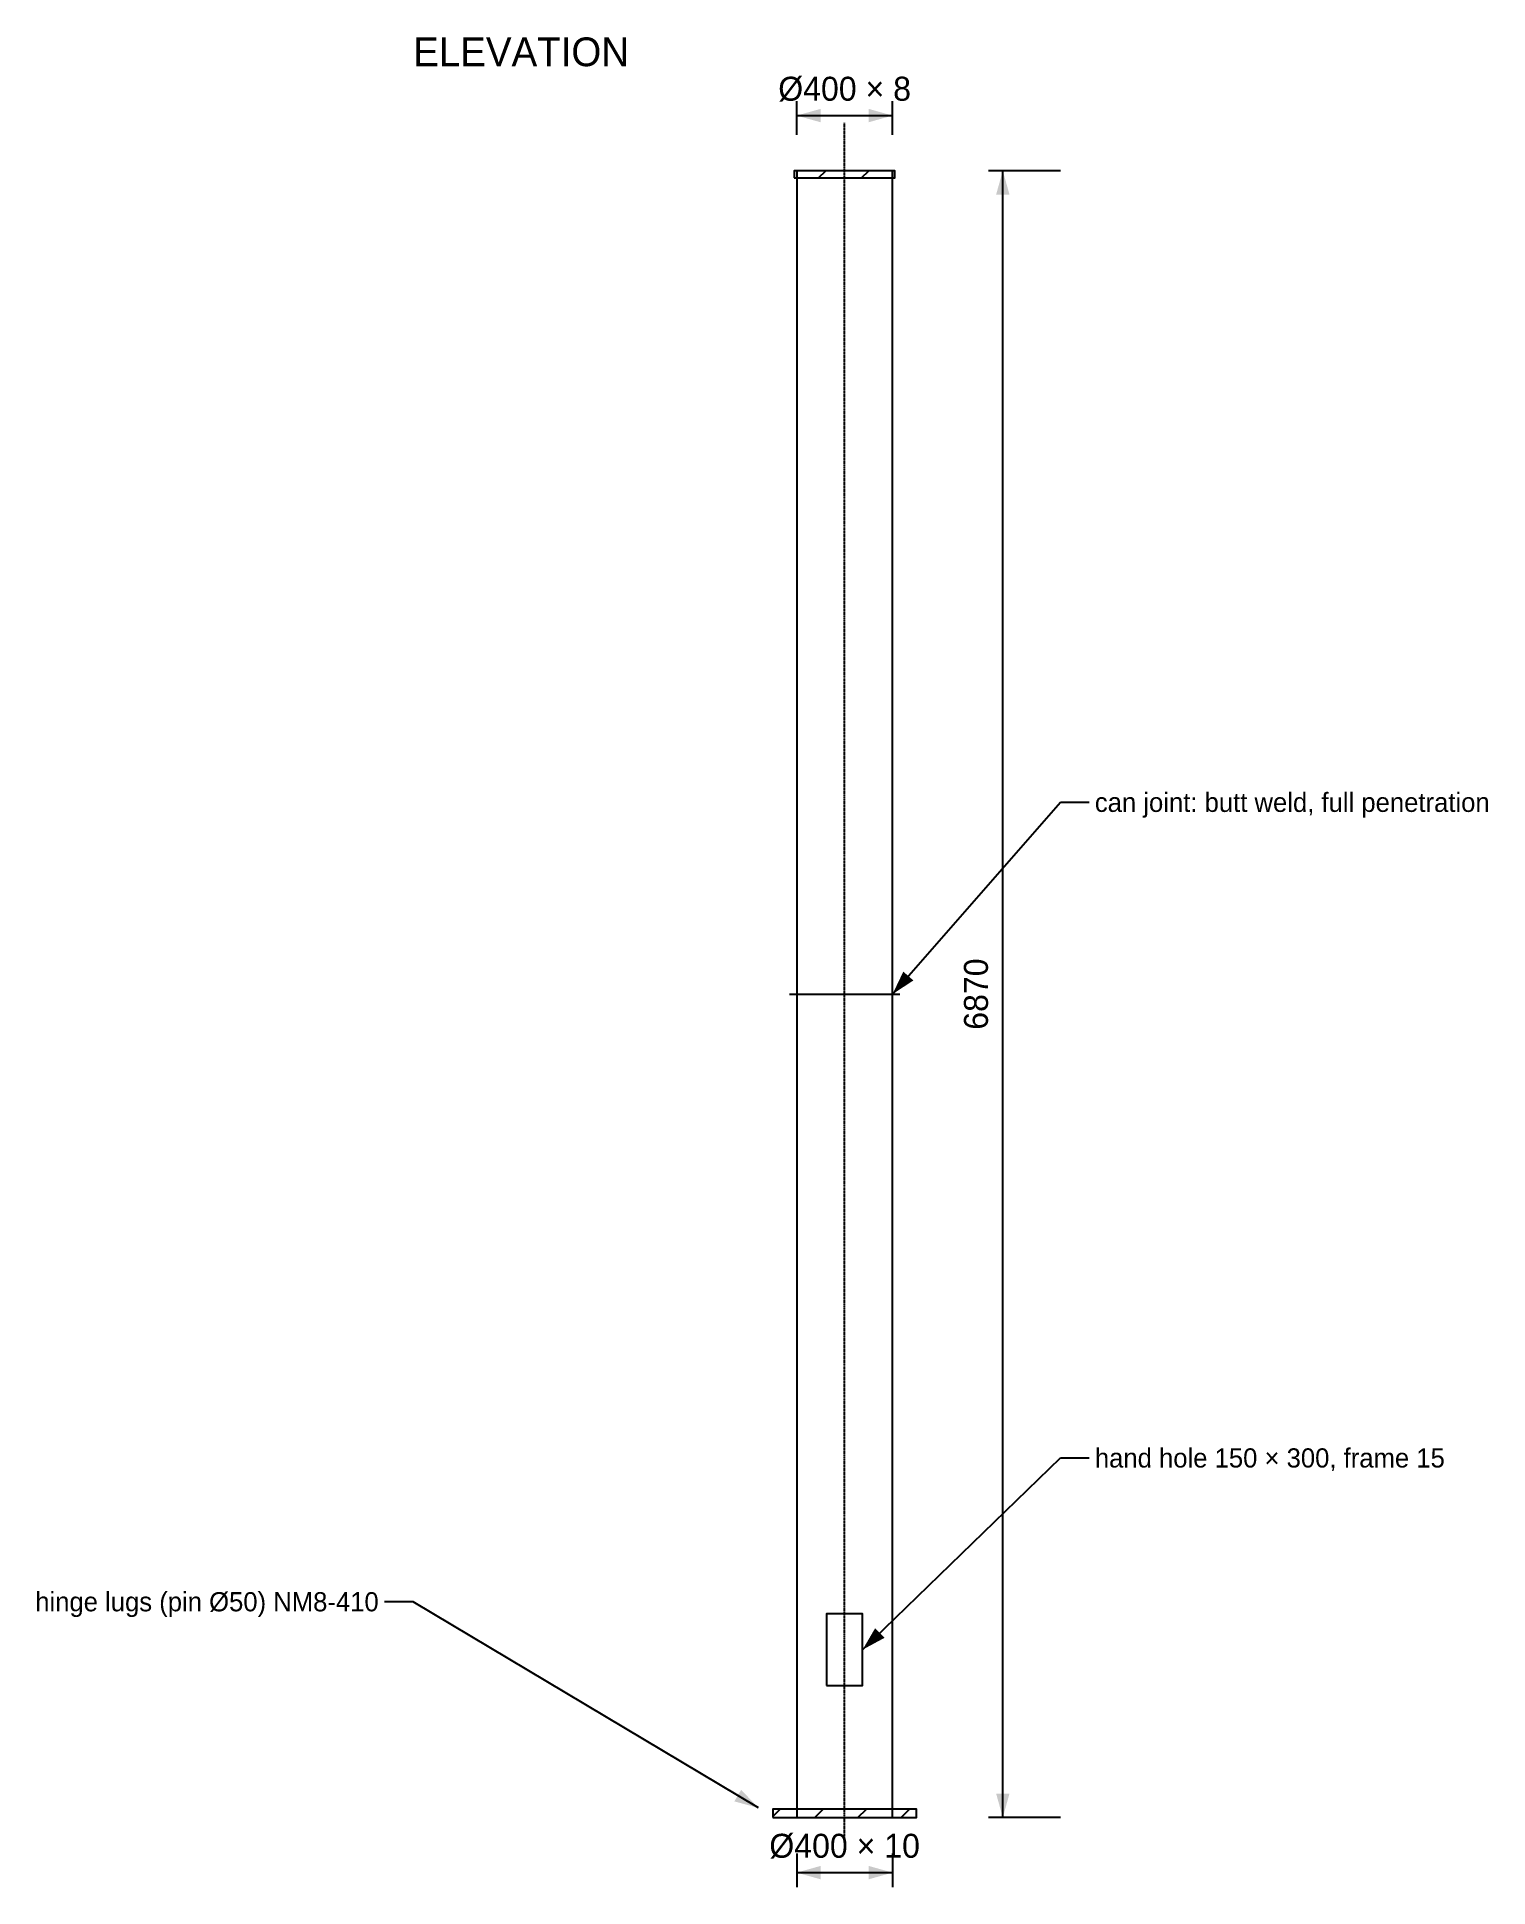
# Model space of a CAD drawing. Header units: millimetres. Extents: x -1450 to 4604, y -290 to 7428.
import ezdxf
from ezdxf.enums import TextEntityAlignment as Align

# ---------------------------------------------------------------- set-up
doc = ezdxf.new("R2010")
doc.units = ezdxf.units.MM
doc.linetypes.add('CENTER', pattern=[5.08, 3.175, -0.635, 0.635, -0.635])
for name, color, linetype in [('CENTER', 1, 'CENTER'), ('DIM', 3, 'Continuous'), ('HATCH', 9, 'Continuous'), ('OUTLINE', 7, 'Continuous'), ('TEXT', 3, 'Continuous'), ('THIN', 7, 'Continuous')]:
    doc.layers.add(name, color=color, linetype=linetype)

msp = doc.modelspace()

# ---------------------------------------------------------------- hatches: boundary and pattern name
at = {"layer": 'DIM'}
for points in [[(1720, 7100), (1820, 7072), (1820, 7128)], [(2120, 7100), (2020, 7128), (2020, 7072)], [(2580, 6870), (2552, 6770), (2608, 6770)], [(2120, 3435), (2206.9, 3491.8), (2164.8, 3528.7)], [(1995, 700), (2086.3, 749.5), (2047.3, 789.7)], [(1560, 40), (1488.5, 115.3), (1459.8, 67.2)], [(2580, 0), (2608, 100), (2552, 100)], [(1720, -230), (1820, -258), (1820, -202)], [(2120, -230), (2020, -202), (2020, -258)]]:
    msp.add_hatch(color=7, dxfattribs=at).paths.add_polyline_path(points)
at = {"layer": 'HATCH'}
h = msp.add_hatch(dxfattribs=at)
h.set_pattern_fill('ANSI31', scale=40)
h.paths.add_polyline_path([(1710, 6840), (2130, 6840), (2130, 6870), (1710, 6870)])
h = msp.add_hatch(dxfattribs=at)
h.set_pattern_fill('ANSI31', scale=40)
h.paths.add_polyline_path([(1620, 0), (2220, 0), (2220, 35), (1620, 35)])

# ---------------------------------------------------------------- linework, layer by layer
at = {"layer": 'CENTER'}
msp.add_line((1920, -100), (1920, 7070), dxfattribs=at)
at = {"layer": 'DIM'}
for p, q in [((1720, 7020), (1720, 7160)), ((2120, 7020), (2120, 7160)), ((1720, 7100), (2120, 7100)), ((2820, 6870), (2520, 6870)), ((2580, 0), (2580, 6870)), ((2120, 3435), (2820, 4235)), ((2820, 4235), (2940, 4235)), ((1995, 700), (2820, 1500)), ((2820, 1500), (2940, 1500)), ((120, 900), (0, 900)), ((1560, 40), (120, 900)), ((2820, 0), (2520, 0)), ((1720, -150), (1720, -290)), ((2120, -150), (2120, -290)), ((1720, -230), (2120, -230))]:
    msp.add_line(p, q, dxfattribs=at)
at = {"layer": 'OUTLINE'}
for points in [[(1710, 6840), (2130, 6840), (2130, 6870), (1710, 6870)], [(1720, 0), (2120, 0), (2120, 6870), (1720, 6870)], [(1845, 550), (1995, 550), (1995, 850), (1845, 850)], [(1620, 0), (2220, 0), (2220, 35), (1620, 35)]]:
    msp.add_lwpolyline(points, close=True, dxfattribs=at)
at = {"layer": 'THIN'}
msp.add_line((1690, 3435), (2150, 3435), dxfattribs=at)

# ---------------------------------------------------------------- texts
at = {"layer": 'DIM'}
for s, p in [('Ø400 × 8', (1920, 7132)), ('Ø400 × 10', (1920, -198))]:
    msp.add_text(s, height=100, dxfattribs=at).set_placement(p, align=Align.BOTTOM_CENTER)
for s, p in [('can joint: butt weld, full penetration', (2964, 4235)), ('hand hole 150 × 300, frame 15', (2964, 1500))]:
    msp.add_text(s, height=80, dxfattribs=at).set_placement(p, align=Align.MIDDLE_LEFT)
msp.add_text('6870', height=100, rotation=90, dxfattribs=at).set_placement((2548, 3435), align=Align.BOTTOM_CENTER)
msp.add_text('hinge lugs (pin Ø50) NM8-410', height=80, dxfattribs=at).set_placement((-24, 900), align=Align.MIDDLE_RIGHT)
at = {"layer": 'TEXT'}
msp.add_text('ELEVATION', height=120, dxfattribs=at).set_placement((120, 7270), align=Align.BOTTOM_LEFT)

doc.saveas('drawing.dxf')
